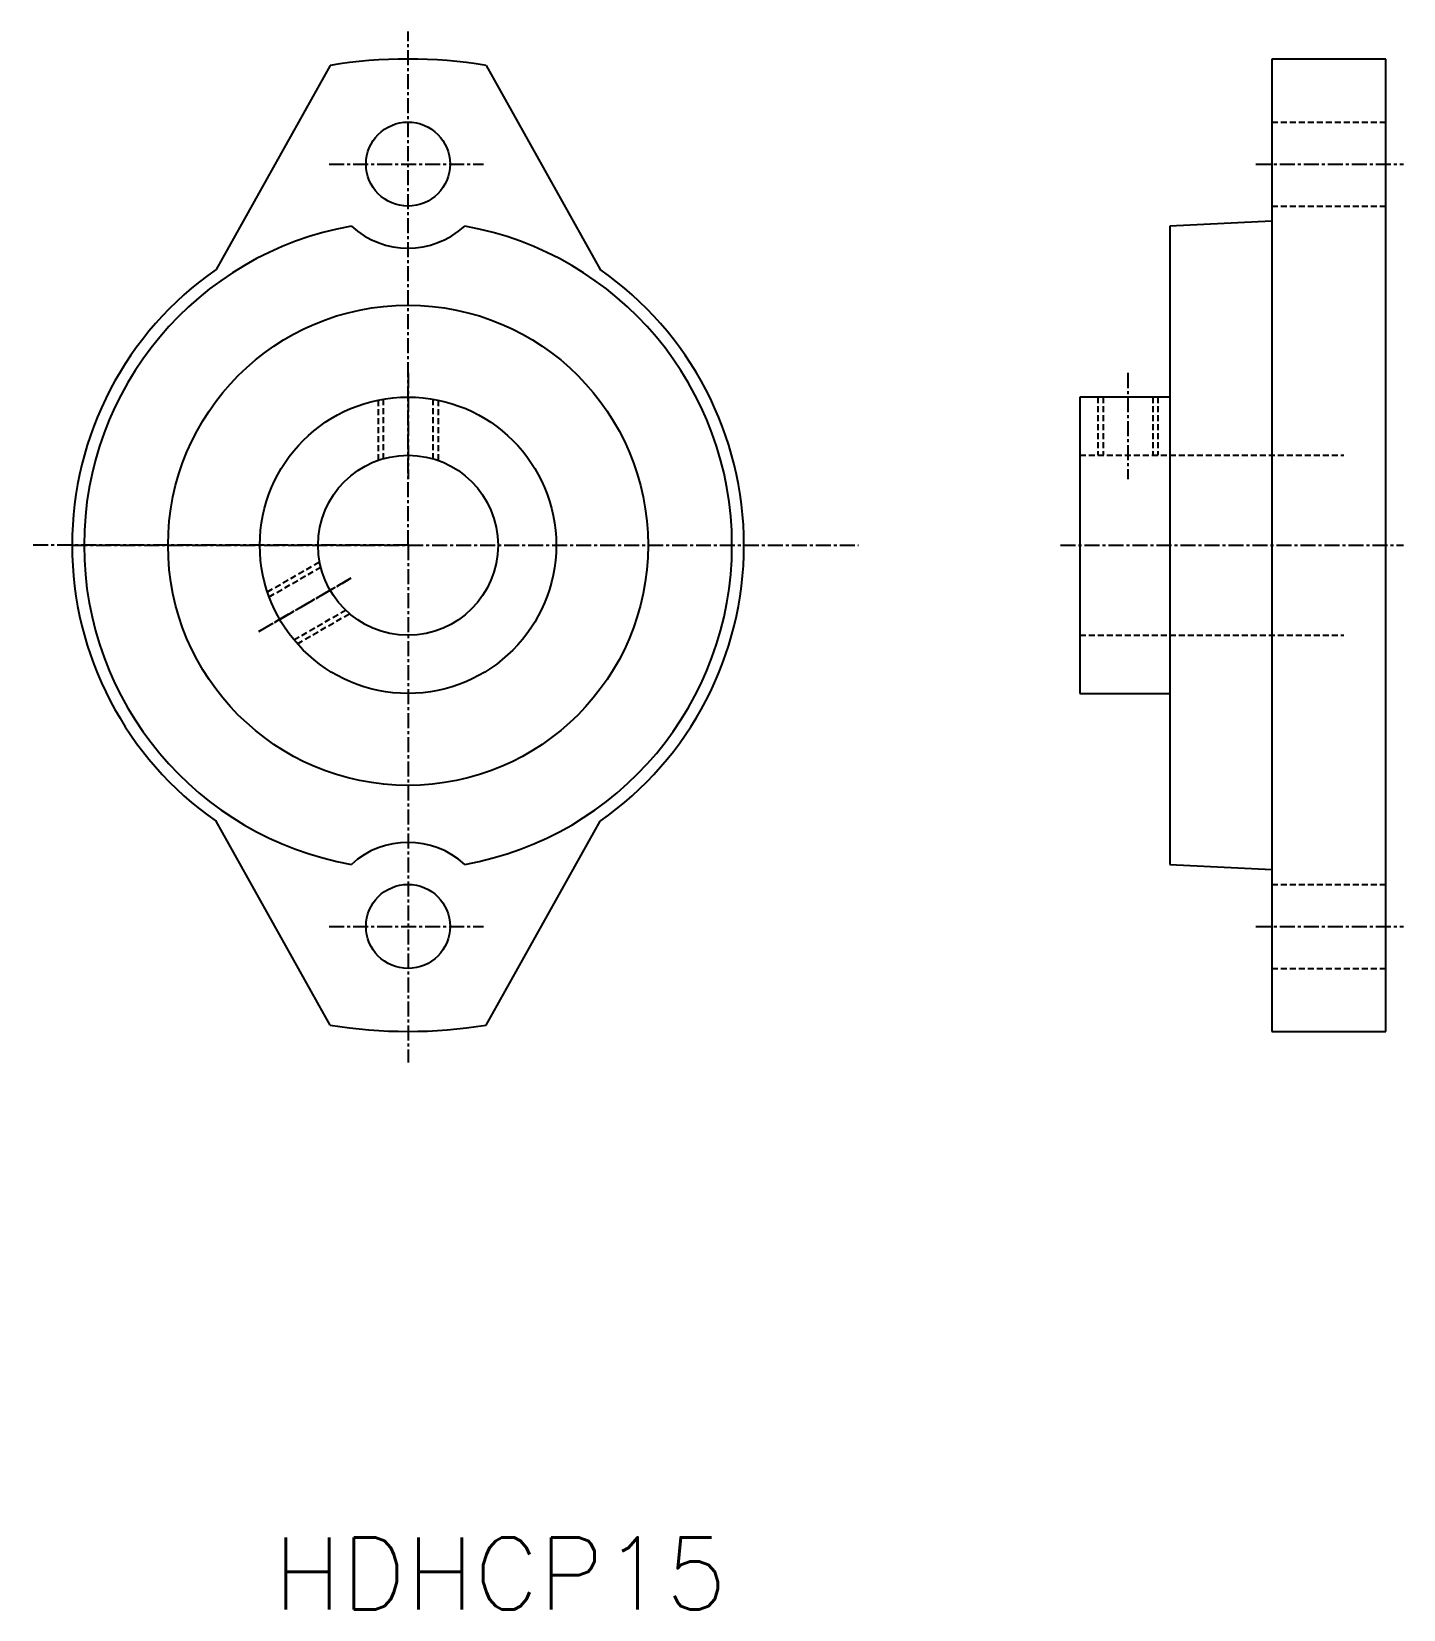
# Model space of a CAD drawing. Extents: x -22841 to -19844, y 30600 to 36293.
# Drawn here: x -22840.7 to -22726.4, y 36161.2 to 36292.7 of the extents above; entities outside this region: 1.
import ezdxf
from ezdxf.enums import TextEntityAlignment as Align

# ---------------------------------------------------------------- set-up
doc = ezdxf.new("R2010")
doc.units = 0
doc.header["$PDMODE"] = 1
doc.linetypes.add('CENTER', pattern=[2, 1.25, -0.25, 0.25, -0.25])
doc.linetypes.add('DASHED', pattern=[0.75, 0.5, -0.25])
doc.layers.get('0').update_dxf_attribs({"linetype": 'CONTINUOUS'})
doc.layers.add('CENTER', color=1, linetype='CENTER')
doc.styles.add('MISUMI', font='txt.shx')

msp = doc.modelspace()

# ---------------------------------------------------------------- linework, layer by layer
at = {"color": 7, "linetype": 'CONTINUOUS'}
for p, q in [((-22727.84, 36290.4), (-22737.34, 36290.4)), ((-22737.34, 36290.4), (-22737.34, 36209.4)), ((-22727.84, 36209.4), (-22727.84, 36290.4)), ((-22815.84, 36289.87), (-22825.34, 36272.88)), ((-22802.84, 36289.87), (-22793.34, 36272.88)), ((-22737.34, 36276.9), (-22745.84, 36276.48)), ((-22745.84, 36276.48), (-22745.84, 36223.31)), ((-22753.34, 36262.25), (-22753.34, 36237.55)), ((-22745.84, 36262.25), (-22753.34, 36262.25)), ((-22753.34, 36237.55), (-22745.84, 36237.55)), ((-22815.84, 36209.92), (-22825.34, 36226.92)), ((-22802.84, 36209.92), (-22793.34, 36226.92)), ((-22745.84, 36223.31), (-22737.34, 36222.9)), ((-22737.34, 36209.4), (-22727.84, 36209.4))]:
    msp.add_line(p, q, dxfattribs=at)
at = {"color": 3, "linetype": 'DASHED'}
for p, q in [((-22737.34, 36285.15), (-22727.84, 36285.15)), ((-22737.34, 36278.15), (-22727.84, 36278.15)), ((-22811.84, 36261.99), (-22811.84, 36256.97)), ((-22811.4, 36262.07), (-22811.4, 36257.11)), ((-22807.27, 36262.07), (-22807.27, 36257.11)), ((-22806.84, 36261.99), (-22806.84, 36256.97)), ((-22751.84, 36262.25), (-22751.84, 36257.4)), ((-22751.4, 36262.25), (-22751.4, 36257.4)), ((-22747.27, 36262.25), (-22747.27, 36257.4)), ((-22746.84, 36262.25), (-22746.84, 36257.4)), ((-22753.34, 36257.4), (-22731.34, 36257.4)), ((-22821.06, 36246.02), (-22816.71, 36248.53)), ((-22820.92, 36245.6), (-22816.61, 36248.08)), ((-22818.85, 36242.02), (-22814.55, 36244.5)), ((-22818.56, 36241.69), (-22814.21, 36244.2)), ((-22753.34, 36242.4), (-22731.34, 36242.4)), ((-22737.34, 36221.65), (-22727.84, 36221.65)), ((-22737.34, 36214.65), (-22727.84, 36214.65))]:
    msp.add_line(p, q, dxfattribs=at)
at = {"color": 7, "linetype": 'CONTINUOUS'}
for centre, radius in [((-22809.34, 36281.65), 3.5), ((-22809.34, 36249.9), 20), ((-22809.34, 36249.9), 12.35), ((-22809.34, 36249.9), 7.5), ((-22809.34, 36218.15), 3.5)]:
    msp.add_circle(centre, radius, dxfattribs=at)
for centre, radius, start, end in [((-22809.34, 36249.9), 40.5, 80.7644, 99.2356), ((-22809.34, 36249.9), 27, 100.0749, 259.9251), ((-22809.34, 36281.65), 7, 227.5654, 312.4346), ((-22809.34, 36249.9), 27, 280.0749, 79.9251), ((-22809.34, 36249.9), 28, 124.8499, 235.1501), ((-22809.34, 36249.9), 28, 304.8499, 55.1501), ((-22809.34, 36218.15), 7, 47.5654, 132.4346), ((-22809.34, 36249.9), 40.5, 260.7644, 279.2356)]:
    msp.add_arc(centre, radius, start, end, dxfattribs=at)
msp.add_point((-19844.35, 30599.58), dxfattribs=at)
at = {"layer": 'CENTER', "color": 1, "linetype": 'CENTER'}
for p, q in [((-22809.34, 36249.9), (-22809.34, 36292.69)), ((-22815.92, 36281.65), (-22803.05, 36281.65)), ((-22738.68, 36281.65), (-22726.38, 36281.65)), ((-22809.34, 36264.25), (-22809.34, 36255.4)), ((-22749.34, 36264.25), (-22749.34, 36255.4)), ((-22809.34, 36249.9), (-22840.72, 36249.9)), ((-22837.34, 36249.9), (-22778.06, 36249.9)), ((-22809.34, 36249.9), (-22771.81, 36249.9)), ((-22809.34, 36249.9), (-22809.34, 36206.8)), ((-22754.96, 36249.9), (-22726.38, 36249.9)), ((-22814.1, 36247.15), (-22821.76, 36242.72)), ((-22821.76, 36242.72), (-22814.1, 36247.15)), ((-22815.92, 36218.15), (-22803.05, 36218.15)), ((-22738.68, 36218.15), (-22726.38, 36218.15))]:
    msp.add_line(p, q, dxfattribs=at)

# ---------------------------------------------------------------- texts
at = {"color": 7, "linetype": 'CONTINUOUS', "style": 'MISUMI'}
msp.add_text('HDHCP15', height=6, dxfattribs=at).set_placement((-22801.65, 36161.25), align=Align.CENTER)

doc.saveas('drawing.dxf')
